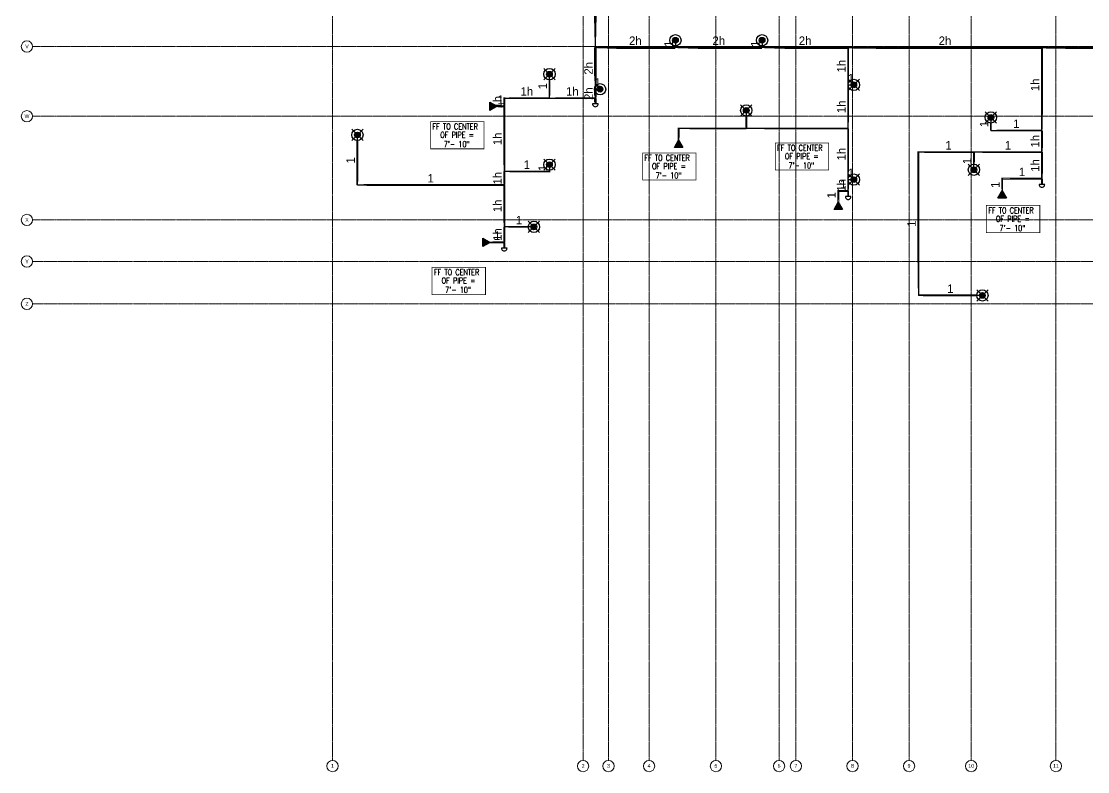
# Model space of a CAD drawing. Header units: inches. Extents: x -6295 to 241, y -496 to 3079.
# Drawn here: x -3678 to -2546, y -496 to 300 of the extents above; entities that cross this region are included whole.
import ezdxf
from ezdxf.enums import TextEntityAlignment as Align

# ---------------------------------------------------------------- set-up
doc = ezdxf.new("R2010")
doc.units = ezdxf.units.IN
doc.header["$MEASUREMENT"] = 0
doc.linetypes.add('Grid Line', pattern=[0.875, 0.5, -0.125, 0.125, -0.125])
for name, color, linetype in [('Coordination', 1, 'Continuous'), ('headdn', 7, 'Continuous'), ('PIPEBL', 4, 'Continuous'), ('pipemn', 6, 'Continuous'), ('PIPESPC', 7, 'Continuous'), ('spk-cap', 7, 'Continuous'), ('TIDYPIPE', 7, 'Continuous')]:
    doc.layers.add(name, color=color, linetype=linetype)
doc.layers.add('S-GRID', color=1, linetype='Continuous', lineweight=9)
doc.layers.add('S-GRID-IDEN', color=1, linetype='Continuous', lineweight=13)
doc.styles.add('Arial', font='arial.ttf', dxfattribs={"height": 3.934132})
doc.styles.add('PDA1', font='ROMAND', dxfattribs={"width": 0.755})
doc.styles.add('PIPE', font='PIPE.SHX')

# ---------------------------------------------------------------- blocks, each defined once
blk = doc.blocks.new('Grid - 3_16_-139788-MAIN LEVEL')
at = {"layer": 'S-GRID-IDEN'}
blk.add_circle((0, 0), 0.188, dxfattribs=at)
blk = doc.blocks.new('side2')
for p, q in [((0, 0), (7.8, 4.5)), ((7.8, -4.5), (0, 0)), ((7.8, 4.5), (7.8, -4.5))]:
    blk.add_line(p, q)
blk.add_solid([(7.8, -4.5), (0, 0), (7.8, 4.5)])
blk = doc.blocks.new('dpend2')
for p, q in [((-6, -6), (6, 6)), ((6, -6), (-6, 6))]:
    blk.add_line(p, q)
for radius in [6, 3]:
    blk.add_circle((0, 0), radius)
for points in [[(0, 0), (-3, 0), (-2.1, 2.1)], [(0, 0), (-3, 0), (-2.1, -2.1)], [(0, 0), (0, 3), (-2.1, 2.1)], [(0, 0), (0, -3), (-2.1, -2.1)], [(0, 0), (0, 3), (2.1, 2.1)], [(0, 0), (3, 0), (2.1, 2.1)], [(0, 0), (3, 0), (2.1, -2.1)], [(0, 0), (0, -3), (2.1, -2.1)]]:
    blk.add_solid(points)
blk = doc.blocks.new('dpend1')
for radius in [6, 3]:
    blk.add_circle((0, 0), radius)
for points in [[(0, 3), (-2.5, -1.6), (-2.6, 1.4)], [(0, 3), (-2.5, -1.6), (2.5, -1.6)], [(2.5, -1.6), (0, 3), (2.6, 1.5)], [(2.5, -1.6), (-2.5, -1.6), (0, -3)]]:
    blk.add_solid(points)
blk = doc.blocks.new('PIPESPC')
at = {"layer": 'PIPESPC', "style": 'PIPE', "width": 0.9}
blk.add_attdef('SIZE', text='', height=9, dxfattribs=at).set_placement((0, 4), align=Align.CENTER)
at = {"layer": 'PIPESPC', "style": 'PIPE', "flags": 1}
blk.add_attdef('SCHED', (25.3, 3.9), '', height=9, dxfattribs=at)
blk = doc.blocks.new('CAP')
blk.add_line((0, 3), (0, -3))
blk.add_arc((0, 0), 3, 270, 90)
blk = doc.blocks.new('vvvvbbbbbbbb')
at = {"layer": 'Coordination', "const_width": 0.75}
blk.add_lwpolyline([(2834.9, 1670), (2834.9, 1641.1), (2891.6, 1641.1), (2891.6, 1670), (2834.9, 1670)], dxfattribs=at)
at = {"layer": 'Coordination', "style": 'PDA1', "width": 0.755}
for s, p in [('FF TO CENTER', (2836.8, 1661.6)), ('OF PIPE = ', (2845, 1652.7)), ('7\'- 10"', (2848.8, 1642.9))]:
    blk.add_text(s, height=6.3, dxfattribs=at).set_placement(p)

msp = doc.modelspace()

# ---------------------------------------------------------------- linework, layer by layer
at = {"layer": 'PIPEBL', "color": 1}
for p, q in [((-2984, 279.7), (-2984, 272)), ((-2892, 279.7), (-2892, 272)), ((-2800.6, 232.3), (-2800.6, 272)), ((-2594.9, 183.9), (-2594.9, 272)), ((-3117.7, 218.2), (-3117.7, 243.7)), ((-3064, 227.7), (-3069, 227.7)), ((-2800.6, 186), (-2800.6, 232.3)), ((-2800.6, 232.3), (-2794.6, 232.3)), ((-3165.7, 218.2), (-3117.7, 218.2)), ((-3165.7, 218.2), (-3165.7, 209.6)), ((-3128.2, 218.2), (-3117.7, 218.2)), ((-3117.7, 218.2), (-3069, 218.2)), ((-3173.2, 209.6), (-3165.7, 209.6)), ((-3165.7, 209.6), (-3165.7, 140.5)), ((-2908.8, 205.3), (-2908.8, 186)), ((-2649.1, 197.8), (-2649.1, 183.9)), ((-2908.8, 186), (-2980.6, 186)), ((-2980.6, 173.8), (-2980.6, 186)), ((-2800.6, 186), (-2908.8, 186)), ((-2800.6, 131.8), (-2800.6, 186)), ((-2649.1, 183.9), (-2594.9, 183.9)), ((-2594.9, 161), (-2594.9, 183.9)), ((-3321.6, 126.1), (-3321.6, 179.2)), ((-2667.1, 161), (-2726.1, 161)), ((-2726.1, 161), (-2726.1, 9)), ((-2594.9, 161), (-2667.1, 161)), ((-2667.1, 142.3), (-2667.1, 161)), ((-2594.9, 132.8), (-2594.9, 161)), ((-3117.7, 147.7), (-3117.7, 140.5)), ((-3165.7, 140.5), (-3165.7, 126.1)), ((-3117.7, 140.5), (-3165.7, 140.5)), ((-3165.7, 126.1), (-3321.6, 126.1)), ((-3165.7, 126.1), (-3165.7, 81.7)), ((-2800.6, 119.8), (-2800.6, 131.8)), ((-2800.6, 131.8), (-2794.6, 131.8)), ((-2637.1, 132.8), (-2637.1, 119.8)), ((-2637.1, 132.8), (-2594.9, 132.8)), ((-2594.9, 132.8), (-2594.9, 126.8)), ((-2811.1, 107.8), (-2811.1, 119.8)), ((-2811.1, 119.8), (-2800.6, 119.8)), ((-2800.6, 119.8), (-2800.6, 113.8)), ((-3165.7, 81.7), (-3165.7, 65.2)), ((-3134.2, 81.7), (-3165.7, 81.7)), ((-3180.7, 65.2), (-3165.7, 65.2)), ((-3165.7, 65.2), (-3165.7, 59.2)), ((-2658.1, 9), (-2726.1, 9))]:
    msp.add_line(p, q, dxfattribs=at)
at = {"layer": 'pipemn', "color": 1}
for p, q in [((-3069, 272), (-3069, 399.7)), ((-2984, 272), (-3069, 272)), ((-3069, 272), (-3069, 227.7)), ((-2892, 272), (-2984, 272)), ((-2800.6, 272), (-2892, 272)), ((-2800.6, 272), (-2594.9, 272)), ((-2594.9, 272), (-2421.5, 272)), ((-3069, 227.7), (-3069, 218.2)), ((-3069, 218.2), (-3069, 212.2))]:
    msp.add_line(p, q, dxfattribs=at)
at = {"layer": 'TIDYPIPE', "color": 1}
for points, const_width in [([(-3069, 272), (-3069, 399.7)], 3), ([(-3069, 272), (-2984, 272)], 3), ([(-3069, 227.7), (-3069, 272)], 3), ([(-2984, 272), (-2892, 272)], 3), ([(-2892, 272), (-2800.6, 272)], 3), ([(-2800.6, 272), (-2594.9, 272)], 3), ([(-2800.6, 232.3), (-2800.6, 272)], 2), ([(-2594.9, 272), (-2421.5, 272)], 3), ([(-2594.9, 183.9), (-2594.9, 272)], 2), ([(-3117.7, 218.2), (-3117.7, 237.7)], 2), ([(-3069, 218.2), (-3069, 227.7)], 3), ([(-2800.6, 186), (-2800.6, 232.3)], 2), ([(-3166.7, 218.2), (-3117.7, 218.2)], 2), ([(-3165.7, 209.6), (-3165.7, 219.2)], 2), ([(-3117.7, 218.2), (-3069, 218.2)], 2), ([(-3069, 212.2), (-3069, 218.2)], 3), ([(-3173.2, 209.6), (-3165.7, 209.6)], 2), ([(-3165.7, 140.5), (-3165.7, 209.6)], 2), ([(-2908.8, 186), (-2908.8, 199.3)], 2), ([(-2649.1, 182.9), (-2649.1, 191.8)], 2), ([(-2981.6, 186), (-2908.8, 186)], 2), ([(-2980.6, 173.8), (-2980.6, 187)], 2), ([(-2908.8, 186), (-2800.6, 186)], 2), ([(-2800.6, 131.8), (-2800.6, 186)], 2), ([(-2650.1, 183.9), (-2594.9, 183.9)], 2), ([(-2594.9, 161), (-2594.9, 183.9)], 2), ([(-3321.6, 125.1), (-3321.6, 173.2)], 2), ([(-2727.1, 161), (-2667.1, 161)], 2), ([(-2726.1, 8), (-2726.1, 162)], 2), ([(-2667.1, 161), (-2594.9, 161)], 2), ([(-2667.1, 148.3), (-2667.1, 161)], 2), ([(-2594.9, 132.8), (-2594.9, 161)], 2), ([(-3165.7, 140.5), (-3116.7, 140.5)], 2), ([(-3165.7, 126.1), (-3165.7, 140.5)], 2), ([(-3117.7, 139.5), (-3117.7, 141.7)], 2), ([(-3322.6, 126.1), (-3165.7, 126.1)], 2), ([(-3165.7, 81.7), (-3165.7, 126.1)], 2), ([(-2800.6, 119.8), (-2800.6, 131.8)], 2), ([(-2638.1, 132.8), (-2594.9, 132.8)], 2), ([(-2637.1, 119.8), (-2637.1, 133.8)], 2), ([(-2594.9, 126.8), (-2594.9, 132.8)], 2), ([(-2812.1, 119.8), (-2800.6, 119.8)], 2), ([(-2811.1, 107.8), (-2811.1, 120.8)], 2), ([(-2800.6, 113.8), (-2800.6, 119.8)], 2), ([(-3165.7, 81.7), (-3140.2, 81.7)], 2), ([(-3165.7, 65.2), (-3165.7, 81.7)], 2), ([(-3180.7, 65.2), (-3165.7, 65.2)], 2), ([(-3165.7, 59.2), (-3165.7, 65.2)], 2), ([(-2727.1, 9), (-2664.1, 9)], 2)]:
    msp.add_lwpolyline(points, close=True, dxfattribs=dict(at, const_width=const_width))

# ---------------------------------------------------------------- block references
at = {"layer": 'headdn', "color": 1}
for name, p in [('dpend1', (-2984, 279.7)), ('dpend1', (-2892, 279.7)), ('dpend2', (-3117.7, 243.7)), ('dpend2', (-2794.6, 232.3)), ('dpend1', (-3064, 227.7)), ('dpend2', (-2908.8, 205.3)), ('dpend2', (-2649.1, 197.8)), ('dpend2', (-3321.6, 179.2)), ('dpend2', (-3117.7, 147.7)), ('dpend2', (-2667.1, 142.3)), ('dpend2', (-2794.6, 131.8)), ('dpend2', (-3134.2, 81.7)), ('dpend2', (-2658.1, 9))]:
    msp.add_blockref(name, p, dxfattribs=at)
for p, rotation in [((-3173.2, 209.6), 180), ((-2980.6, 173.8), 270), ((-2637.1, 119.8), 270), ((-2811.1, 107.8), 270), ((-3180.7, 65.2), 180)]:
    msp.add_blockref('side2', p, dxfattribs=dict(at, rotation=rotation))
at = {"layer": 'PIPESPC', "color": 1}
ref = msp.add_blockref('PIPESPC', (-3026.5, 272), dxfattribs=at)
ref.add_attrib('SIZE', '2h', dxfattribs={"color": 0, "height": 9, "style": 'PIPE'}).set_placement((-3026.5, 272), align=Align.BOTTOM_CENTER)
ref = msp.add_blockref('PIPESPC', (-2938, 272), dxfattribs=at)
ref.add_attrib('SIZE', '2h', dxfattribs={"color": 0, "height": 9, "style": 'PIPE'}).set_placement((-2938, 272), align=Align.BOTTOM_CENTER)
ref = msp.add_blockref('PIPESPC', (-2846.3, 272), dxfattribs=at)
ref.add_attrib('SIZE', '2h', dxfattribs={"color": 0, "height": 9, "style": 'PIPE'}).set_placement((-2846.3, 272), align=Align.BOTTOM_CENTER)
ref = msp.add_blockref('PIPESPC', (-2697.8, 272), dxfattribs=at)
ref.add_attrib('SIZE', '2h', dxfattribs={"color": 0, "height": 9, "style": 'PIPE'}).set_placement((-2697.8, 272), align=Align.BOTTOM_CENTER)
ref = msp.add_blockref('PIPESPC', (-2984, 275.9), dxfattribs=dict(at, rotation=90))
ref.add_attrib('SIZE', '1', dxfattribs={"color": 0, "height": 9, "rotation": 90, "style": 'PIPE'}).set_placement((-2984, 275.9), align=Align.BOTTOM_CENTER)
ref = msp.add_blockref('PIPESPC', (-2892, 275.9), dxfattribs=dict(at, rotation=90))
ref.add_attrib('SIZE', '1', dxfattribs={"color": 0, "height": 9, "rotation": 90, "style": 'PIPE'}).set_placement((-2892, 275.9), align=Align.BOTTOM_CENTER)
ref = msp.add_blockref('PIPESPC', (-3069, 249.9), dxfattribs=dict(at, rotation=90))
ref.add_attrib('SIZE', '2h', dxfattribs={"color": 0, "height": 9, "rotation": 90, "style": 'PIPE'}).set_placement((-3069, 249.9), align=Align.BOTTOM_CENTER)
ref = msp.add_blockref('PIPESPC', (-2800.6, 252.2), dxfattribs=dict(at, rotation=90))
ref.add_attrib('SIZE', '1h', dxfattribs={"color": 0, "height": 9, "rotation": 90, "style": 'PIPE'}).set_placement((-2800.6, 252.2), align=Align.BOTTOM_CENTER)
ref = msp.add_blockref('PIPESPC', (-3066.5, 227.7), dxfattribs=at)
ref.add_attrib('SIZE', '1', dxfattribs={"color": 0, "height": 9, "style": 'PIPE'}).set_placement((-3066.5, 227.7), align=Align.BOTTOM_CENTER)
ref = msp.add_blockref('PIPESPC', (-2797.6, 232.3), dxfattribs=at)
ref.add_attrib('SIZE', '1', dxfattribs={"color": 0, "height": 9, "style": 'PIPE'}).set_placement((-2797.6, 232.3), align=Align.BOTTOM_CENTER)
ref = msp.add_blockref('PIPESPC', (-2594.9, 232.4), dxfattribs=dict(at, rotation=90))
ref.add_attrib('SIZE', '1h', dxfattribs={"color": 0, "height": 9, "rotation": 90, "style": 'PIPE'}).set_placement((-2594.9, 232.4), align=Align.BOTTOM_CENTER)
ref = msp.add_blockref('PIPESPC', (-3141.7, 218.2), dxfattribs=at)
ref.add_attrib('SIZE', '1h', dxfattribs={"color": 0, "height": 9, "style": 'PIPE'}).set_placement((-3141.7, 218.2), align=Align.BOTTOM_CENTER)
ref = msp.add_blockref('PIPESPC', (-3117.7, 231), dxfattribs=dict(at, rotation=90))
ref.add_attrib('SIZE', '1', dxfattribs={"color": 0, "height": 9, "rotation": 90, "style": 'PIPE'}).set_placement((-3117.7, 231), align=Align.BOTTOM_CENTER)
ref = msp.add_blockref('PIPESPC', (-3093.4, 218.2), dxfattribs=at)
ref.add_attrib('SIZE', '1h', dxfattribs={"color": 0, "height": 9, "style": 'PIPE'}).set_placement((-3093.4, 218.2), align=Align.BOTTOM_CENTER)
ref = msp.add_blockref('PIPESPC', (-3069, 223), dxfattribs=dict(at, rotation=90))
ref.add_attrib('SIZE', '2h', dxfattribs={"color": 0, "height": 9, "rotation": 90, "style": 'PIPE'}).set_placement((-3069, 223), align=Align.BOTTOM_CENTER)
ref = msp.add_blockref('PIPESPC', (-3165.7, 213.9), dxfattribs=dict(at, rotation=90.00000000000034))
ref.add_attrib('SIZE', '1h', dxfattribs={"color": 0, "height": 9, "rotation": 90, "style": 'PIPE'}).set_placement((-3165.7, 213.9), align=Align.BOTTOM_CENTER)
ref = msp.add_blockref('PIPESPC', (-3169.5, 209.6), dxfattribs=at)
ref.add_attrib('SIZE', '1', dxfattribs={"color": 0, "height": 9, "style": 'PIPE'}).set_placement((-3169.5, 209.6), align=Align.BOTTOM_CENTER)
ref = msp.add_blockref('PIPESPC', (-2800.6, 209.1), dxfattribs=dict(at, rotation=90))
ref.add_attrib('SIZE', '1h', dxfattribs={"color": 0, "height": 9, "rotation": 90, "style": 'PIPE'}).set_placement((-2800.6, 209.1), align=Align.BOTTOM_CENTER)
for p in [(-6078.7, -1476.6), (-5712.8, -1499.2), (-5853.8, -1509.8), (-5488.7, -1565.6), (-6077.2, -1631.2)]:
    msp.add_blockref('vvvvbbbbbbbb', p, dxfattribs=at)
ref = msp.add_blockref('PIPESPC', (-2649.1, 190.9), dxfattribs=dict(at, rotation=90))
ref.add_attrib('SIZE', '1', dxfattribs={"color": 0, "height": 9, "rotation": 90, "style": 'PIPE'}).set_placement((-2649.1, 190.9), align=Align.BOTTOM_CENTER)
ref = msp.add_blockref('PIPESPC', (-2622, 183.9), dxfattribs=at)
ref.add_attrib('SIZE', '1', dxfattribs={"color": 0, "height": 9, "style": 'PIPE'}).set_placement((-2622, 183.9), align=Align.BOTTOM_CENTER)
ref = msp.add_blockref('PIPESPC', (-3165.7, 175), dxfattribs=dict(at, rotation=89.99999999999997))
ref.add_attrib('SIZE', '1h', dxfattribs={"color": 0, "height": 9, "rotation": 90, "style": 'PIPE'}).set_placement((-3165.7, 175), align=Align.BOTTOM_CENTER)
ref = msp.add_blockref('PIPESPC', (-2694.1, 161), dxfattribs=at)
ref.add_attrib('SIZE', '1', dxfattribs={"color": 0, "height": 9, "style": 'PIPE'}).set_placement((-2694.1, 161), align=Align.BOTTOM_CENTER)
ref = msp.add_blockref('PIPESPC', (-2631, 161), dxfattribs=at)
ref.add_attrib('SIZE', '1', dxfattribs={"color": 0, "height": 9, "style": 'PIPE'}).set_placement((-2631, 161), align=Align.BOTTOM_CENTER)
ref = msp.add_blockref('PIPESPC', (-2594.9, 172.5), dxfattribs=dict(at, rotation=90))
ref.add_attrib('SIZE', '1h', dxfattribs={"color": 0, "height": 9, "rotation": 90, "style": 'PIPE'}).set_placement((-2594.9, 172.5), align=Align.BOTTOM_CENTER)
ref = msp.add_blockref('PIPESPC', (-2800.6, 158.9), dxfattribs=dict(at, rotation=90))
ref.add_attrib('SIZE', '1h', dxfattribs={"color": 0, "height": 9, "rotation": 90, "style": 'PIPE'}).set_placement((-2800.6, 158.9), align=Align.BOTTOM_CENTER)
ref = msp.add_blockref('PIPESPC', (-3321.6, 152.2), dxfattribs=dict(at, rotation=90))
ref.add_attrib('SIZE', '1', dxfattribs={"color": 0, "height": 9, "rotation": 90, "style": 'PIPE'}).set_placement((-3321.6, 152.2), align=Align.BOTTOM_CENTER)
ref = msp.add_blockref('PIPESPC', (-3141.7, 140.5), dxfattribs=at)
ref.add_attrib('SIZE', '1', dxfattribs={"color": 0, "height": 9, "style": 'PIPE'}).set_placement((-3141.7, 140.5), align=Align.BOTTOM_CENTER)
ref = msp.add_blockref('PIPESPC', (-2667.1, 151.6), dxfattribs=dict(at, rotation=90))
ref.add_attrib('SIZE', '1', dxfattribs={"color": 0, "height": 9, "rotation": 90, "style": 'PIPE'}).set_placement((-2667.1, 151.6), align=Align.BOTTOM_CENTER)
ref = msp.add_blockref('PIPESPC', (-2594.9, 146.9), dxfattribs=dict(at, rotation=90))
ref.add_attrib('SIZE', '1h', dxfattribs={"color": 0, "height": 9, "rotation": 90, "style": 'PIPE'}).set_placement((-2594.9, 146.9), align=Align.BOTTOM_CENTER)
ref = msp.add_blockref('PIPESPC', (-3243.7, 126.1), dxfattribs=at)
ref.add_attrib('SIZE', '1', dxfattribs={"color": 0, "height": 9, "style": 'PIPE'}).set_placement((-3243.7, 126.1), align=Align.BOTTOM_CENTER)
ref = msp.add_blockref('PIPESPC', (-3165.7, 133.3), dxfattribs=dict(at, rotation=90))
ref.add_attrib('SIZE', '1h', dxfattribs={"color": 0, "height": 9, "rotation": 90, "style": 'PIPE'}).set_placement((-3165.7, 133.3), align=Align.BOTTOM_CENTER)
ref = msp.add_blockref('PIPESPC', (-3117.7, 144.1), dxfattribs=dict(at, rotation=90))
ref.add_attrib('SIZE', '1', dxfattribs={"color": 0, "height": 9, "rotation": 90, "style": 'PIPE'}).set_placement((-3117.7, 144.1), align=Align.BOTTOM_CENTER)
ref = msp.add_blockref('PIPESPC', (-2797.6, 131.8), dxfattribs=at)
ref.add_attrib('SIZE', '1', dxfattribs={"color": 0, "height": 9, "style": 'PIPE'}).set_placement((-2797.6, 131.8), align=Align.BOTTOM_CENTER)
ref = msp.add_blockref('PIPESPC', (-2616, 132.8), dxfattribs=at)
ref.add_attrib('SIZE', '1', dxfattribs={"color": 0, "height": 9, "style": 'PIPE'}).set_placement((-2616, 132.8), align=Align.BOTTOM_CENTER)
ref = msp.add_blockref('PIPESPC', (-2800.6, 125.8), dxfattribs=dict(at, rotation=90.00001543109457))
ref.add_attrib('SIZE', '1h', dxfattribs={"color": 0, "height": 9, "rotation": 90, "style": 'PIPE'}).set_placement((-2800.6, 125.8), align=Align.BOTTOM_CENTER)
ref = msp.add_blockref('PIPESPC', (-2805.9, 119.8), dxfattribs=at)
ref.add_attrib('SIZE', '1', dxfattribs={"color": 0, "height": 9, "style": 'PIPE'}).set_placement((-2805.9, 119.8), align=Align.BOTTOM_CENTER)
ref = msp.add_blockref('PIPESPC', (-2637.1, 126.3), dxfattribs=dict(at, rotation=90))
ref.add_attrib('SIZE', '1', dxfattribs={"color": 0, "height": 9, "rotation": 90, "style": 'PIPE'}).set_placement((-2637.1, 126.3), align=Align.BOTTOM_CENTER)
ref = msp.add_blockref('PIPESPC', (-2811.1, 115.3), dxfattribs=dict(at, rotation=90))
ref.add_attrib('SIZE', '1', dxfattribs={"color": 0, "height": 9, "rotation": 90, "style": 'PIPE'}).set_placement((-2811.1, 115.3), align=Align.BOTTOM_CENTER)
ref = msp.add_blockref('PIPESPC', (-3165.7, 103.9), dxfattribs=dict(at, rotation=90))
ref.add_attrib('SIZE', '1h', dxfattribs={"color": 0, "height": 9, "rotation": 90, "style": 'PIPE'}).set_placement((-3165.7, 103.9), align=Align.BOTTOM_CENTER)
ref = msp.add_blockref('PIPESPC', (-3150, 81.7), dxfattribs=at)
ref.add_attrib('SIZE', '1', dxfattribs={"color": 0, "height": 9, "style": 'PIPE'}).set_placement((-3150, 81.7), align=Align.BOTTOM_CENTER)
ref = msp.add_blockref('PIPESPC', (-3165.7, 73.5), dxfattribs=dict(at, rotation=90))
ref.add_attrib('SIZE', '1h', dxfattribs={"color": 0, "height": 9, "rotation": 90, "style": 'PIPE'}).set_placement((-3165.7, 73.5), align=Align.BOTTOM_CENTER)
ref = msp.add_blockref('PIPESPC', (-2726.1, 85), dxfattribs=dict(at, rotation=90))
ref.add_attrib('SIZE', '1', dxfattribs={"color": 0, "height": 9, "rotation": 90, "style": 'PIPE'}).set_placement((-2726.1, 85), align=Align.BOTTOM_CENTER)
ref = msp.add_blockref('PIPESPC', (-3173.2, 65.2), dxfattribs=at)
ref.add_attrib('SIZE', '1', dxfattribs={"color": 0, "height": 9, "style": 'PIPE'}).set_placement((-3173.2, 65.2), align=Align.BOTTOM_CENTER)
ref = msp.add_blockref('PIPESPC', (-2692.1, 9), dxfattribs=at)
ref.add_attrib('SIZE', '1', dxfattribs={"color": 0, "height": 9, "style": 'PIPE'}).set_placement((-2692.1, 9), align=Align.BOTTOM_CENTER)
at = {"layer": 'S-GRID-IDEN', "xscale": 31.99999999999999, "yscale": 31.99999999999999, "zscale": 31.99999999999999}
for p, rotation in [((-3672.4, 273), 90), ((-3672.4, 199), 90), ((-3672.4, 89), 90), ((-3672.4, 45), 269.9999999999996), ((-3672.4, 0), 269.9999999999996), ((-3348, -490.3), 180), ((-3055, -490.3), 180), ((-3012, -490.3), 180), ((-2941, -490.3), 180), ((-2874, -490.3), 180), ((-2856, -490.3), 180), ((-2796, -490.3), 180), ((-2736, -490.3), 180), ((-2670, -490.3), 180), ((-2580, -490.3), 180)]:
    msp.add_blockref('Grid - 3_16_-139788-MAIN LEVEL', p, dxfattribs=dict(at, rotation=rotation))
msp.add_blockref('Grid - 3_16_-139788-MAIN LEVEL', (-3082, -490.3), dxfattribs=at)
at = {"layer": 'spk-cap', "color": 1}
for p, rotation in [((-3069, 212.2), 270.0000000000834), ((-2594.9, 126.8), 270.0000000000834), ((-2800.6, 113.8), 270.0000154311779), ((-3165.7, 59.2), 270.0000000000834)]:
    msp.add_blockref('CAP', p, dxfattribs=dict(at, rotation=rotation))

# ---------------------------------------------------------------- next in the draw order: texts
at = {"layer": 'S-GRID-IDEN', "lineweight": 9, "char_height": 3.93, "attachment_point": 2, "line_spacing_factor": 0.938532, "style": 'Arial', "bg_fill": 3, "box_fill_scale": 1.25, "bg_fill_color": 0, "bg_fill_transparency": 0}
for s, insert, width in [('V', (-3672.4, 275.1), 4.368), ('W', (-3672.4, 201.1), 6.144), ('X', (-3672.4, 91.1), 4.368), ('Y', (-3672.4, 47.1), 4.272), ('Z', (-3672.4, 2.1), 3.984), ('1', (-3348, -488.1), 3.648), ('2', (-3082, -488.2), 3.648), ('3', (-3055, -488.1), 3.648), ('4', (-3012, -488.1), 3.648), ('5', (-2941, -488.1), 3.648), ('6', (-2874, -488.1), 3.648), ('7', (-2856, -488.1), 3.648), ('8', (-2796, -488.1), 3.648), ('9', (-2736, -488.1), 3.648), ('10', (-2670, -488.1), 7.296), ('11', (-2580, -488.1), 7.296)]:
    msp.add_mtext(s, dxfattribs=dict(at, insert=insert, width=width))

# ---------------------------------------------------------------- next in the draw order: linework, layer by layer
at = {"layer": 'S-GRID', "linetype": 'Grid Line'}
for p, q in [((-3348, 1771.7), (-3348, -484.3)), ((-3082, -484.3), (-3082, 1771.7)), ((-3055, 1771.7), (-3055, -484.3)), ((-3012, 1771.7), (-3012, -484.3)), ((-2941, 1771.7), (-2941, -484.3)), ((-2874, 1771.7), (-2874, -484.3)), ((-2856, 1771.7), (-2856, -484.3)), ((-2796, 1771.7), (-2796, -484.3)), ((-2736, 1771.7), (-2736, -484.3)), ((-2670, 1771.7), (-2670, -484.3)), ((-2580, 1771.7), (-2580, -484.3)), ((228, 273), (-3666.4, 273)), ((228, 199), (-3666.4, 199)), ((228, 89), (-3666.4, 89)), ((-3666.4, 45), (228, 45)), ((-3666.4, 0), (228, 0))]:
    msp.add_line(p, q, dxfattribs=at)

doc.saveas('drawing.dxf')
